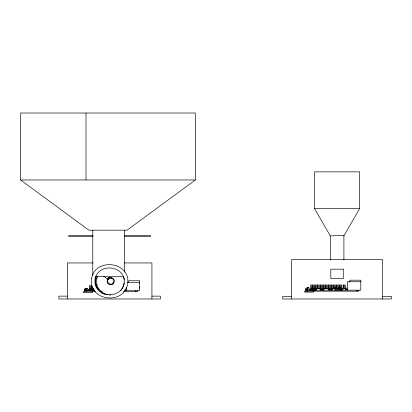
<?xml version="1.0" encoding="UTF-8"?>
<svg xmlns="http://www.w3.org/2000/svg" width="412" height="412" viewBox="0 0 412 412"><rect width="100%" height="100%" fill="white"/><g stroke="black" fill="none" stroke-linecap="round" stroke-linejoin="round"><path stroke-width="0.62" d="M124.017 284.105L122.797 287.535M94.992 278.352L95.527 276.596M96.501 276.55L95.934 278.301A14.338 13.905 -21.9 0 0 97.659 288.73L101.45 292.669A15.002 14.41 81.2 0 0 104.715 294.333M96.908 278.255L97.474 276.498M103.778 276.38L107.882 279.182L107.46 279.985A3.43 3.425 87.1 0 0 108.068 283.415L109.566 284.44A3.584 3.584 87.1 0 0 113.043 283.817L114.093 282.338A3.43 3.425 87.1 0 0 113.48 278.914L111.987 277.884A3.584 3.584 87.1 0 0 108.51 278.507C104.586 281.257 109.788 287.226 112.903 283.528M343.85 235.901L359.676 208.451L359.676 171.85L314.459 171.85L314.459 208.451L330.285 235.901M122.482 288.06L121.854 289.116A15.002 14.41 81.2 0 1 120.69 290.553M101.45 292.669L102.166 291.66M106.914 279.228L108.397 278.059L108.114 278.074M108.845 277.889L107.578 278.553M323.446 290.166L324.069 289.543L324.048 284.867L323.435 284.867L323.435 288.611M331.861 290.166L332.484 289.543L332.484 288.297L328.493 288.297L328.493 289.543L329.116 290.166M195.35 179.962L127.081 230.169L88.863 230.169L20.6 179.962L20.6 113.017L195.35 113.017L195.35 179.962L20.6 179.962M108.315 278.064L109.19 277.786L108.922 277.801M108.82 277.894L111.214 277.925M107.177 281.787L107.233 282.23M314.459 208.451L359.676 208.451M93.024 235.365L68.747 235.365L68.747 236.318L93.024 236.318M124.316 235.365L150.514 235.365L150.514 236.318L124.316 236.318M93.024 262.949L67.336 262.949L67.336 298.983M124.326 262.949L151.925 262.949L151.925 298.983M95.955 276.627L123.512 276.627M360.794 281.751L347.388 281.751L347.388 290.166M139.601 281.849L139.472 283.25M127.468 282.318L139.601 282.318M139.601 286.834L139.472 288.24M308.882 287.957L307.11 287.736L308.882 287.736L308.882 290.166M334.817 287.957L336.589 287.957M338.726 287.957L340.503 287.957M347.301 288.112L346.029 288.112L346.029 289.657M340.096 288.179L340.503 288.179M324.069 288.297L320.078 288.297L320.078 289.543L320.701 290.166M85.912 288.524L87.689 288.524M315.324 288.611L323.755 288.611L323.755 289.543L323.446 289.857L320.701 289.857L320.387 288.611M324.1 288.673L332.175 288.611L332.175 289.543L331.861 289.857L329.116 289.857L328.807 289.543L328.817 284.867L328.204 284.867L328.204 288.611M332.484 288.611L335.172 288.611M336.151 288.611L338.839 288.611M340.111 288.611L342.017 288.611L342.017 289.646M315.484 289.234L316.71 289.234L316.71 290.166M338.968 289.543L337.176 289.543L337.176 290.166M340.158 289.543L343.175 289.543M345.38 289.543L347.584 289.543M125.289 290.11L126.391 290.11M305.858 290.166L360.794 290.166L360.794 280.191L349.881 280.191L349.881 282.06M84.666 290.733L94.853 290.733M124.28 290.733L139.601 290.733L139.601 280.757L128.688 280.757L128.688 282.627M95.491 291.732L83.42 291.732L83.42 292.664L92.458 292.664L92.458 291.732M123.435 291.732L137.665 291.732L137.665 290.733M67.336 296.14L58.88 296.14L58.88 298.983L160.386 298.983L160.386 296.14L151.925 296.14M291.598 296.367L282.75 296.367L282.75 298.983L391.4 298.983L391.4 296.367L382.552 296.367M111.657 278.105L112.074 278.337M107.444 294.786A15.002 14.41 81.2 0 1 102.423 292.623L98.633 288.678M100.966 291.464L102.397 292.618M382.552 298.983L382.552 259.596L291.598 259.596L291.598 298.983M358.857 290.166L358.857 291.166L304.612 291.166L304.612 292.103L313.656 292.103L313.656 291.166M356.988 290.166L356.988 291.166M345.797 290.166L345.797 288.611L342.619 288.611L342.619 290.166M345.308 288.611L345.308 284.867L344.695 284.867L344.695 288.611M343.912 259.998L343.912 235.659L338.267 235.602L330.465 235.901L330.465 260.06M343.716 288.611L343.716 284.867L343.108 284.867L343.108 288.611M341.527 288.611L341.527 284.867L340.915 284.867L340.915 288.611M341.522 289.543L341.522 290.166M340.503 290.166L340.503 287.736L338.726 287.736L338.726 290.166M340.276 287.957L340.276 290.166M339.936 287.983L339.936 284.867L339.328 284.867L339.328 287.983M339.246 287.736L339.246 290.166M338.35 288.611L338.35 284.867L337.737 284.867L337.737 288.611M336.758 288.611L336.758 284.867L336.151 284.867L336.151 287.983M336.589 290.166L336.589 287.736L334.817 287.736L334.817 290.166M335.332 287.736L335.332 290.166M335.172 287.983L335.172 284.867L334.559 284.867L334.559 288.611M333.581 288.611L333.581 284.867L332.973 284.867L332.973 288.611M331.995 288.611L331.995 284.867L331.382 284.867L331.382 288.611M330.403 288.611L330.403 284.867L329.796 284.867L329.796 288.611M327.226 288.611L327.226 284.867L326.613 284.867L326.613 288.611M325.64 288.611L325.64 284.867L325.027 284.867L325.027 288.611M322.462 288.611L322.462 284.867L321.849 284.867L321.849 288.611M320.871 288.611L320.871 284.867L320.258 284.867L320.258 288.611M319.285 288.611L319.285 284.867L318.672 284.867L318.672 288.611M317.693 288.611L317.693 284.867L317.08 284.867L317.08 288.611M316.102 288.611L316.102 284.867L315.494 284.867L315.494 288.611M315.18 289.543L315.18 290.166M314.516 287.983L314.516 284.867L313.903 284.867L313.903 287.983M312.924 287.983L312.924 284.867L312.317 284.867L312.317 287.983M311.338 287.983L311.338 284.867L310.725 284.867L310.725 288.611M310.236 288.611L310.236 289.646M309.973 289.234L309.973 290.166M307.733 290.166L307.733 291.166M307.625 287.736L307.625 290.166M307.419 290.166L307.419 288.112L306.173 288.112L306.173 289.651M306.482 290.166L306.482 289.42L305.858 289.42L305.858 291.166M305.735 288.359L305.735 289.919M135.795 290.733L135.795 291.732M126.19 287.725L126.19 290.733M124.465 230.169L124.465 272.172M93.982 290.11L93.982 290.733M92.788 230.169L92.788 275.355M92.71 286.68L92.71 289.173M91.732 289.173L91.732 285.434L91.119 285.434L91.119 289.173M90.146 289.173L90.146 285.434L89.533 285.434L89.533 289.173M89.306 290.11L89.306 290.733M88.781 289.796L88.781 290.733M87.689 290.733L87.689 288.302L85.912 288.302L85.912 290.733M86.535 290.733L86.535 291.732M86.427 288.302L86.427 290.733M86.226 290.733L86.226 288.678L84.98 288.678L84.98 290.733M86.015 113.017L86.015 179.962M85.289 290.733L85.289 289.986L84.666 289.986L84.666 291.732M84.542 288.925L84.542 290.486M314.619 290.166A0.999 0.999 0 0 0 315.618 289.173A0.999 0.999 0 0 0 314.619 288.173L311.065 288.173A0.999 0.999 0 0 0 310.071 289.173A0.999 0.999 0 0 0 311.065 290.166M98.659 288.678A14.338 13.905 -21.9 0 1 96.933 278.249M124.218 282.91A14.338 13.946 2.3 0 1 124.017 284.105M123.621 276.957A14.338 13.946 2.3 0 1 124.254 279.903M110.452 295.1A15.002 14.41 81.2 0 1 109.242 295.054M97.69 288.73A14.338 13.905 -21.9 0 1 95.96 278.301M94.291 290.233A0.999 0.999 0 0 1 93.426 290.733M93.684 288.771A0.999 0.999 0 0 0 93.426 288.74L89.873 288.74A0.999 0.999 0 0 0 88.874 289.734A0.999 0.999 0 0 0 89.873 290.733M94.183 290.172A0.875 0.875 0 0 1 93.426 290.609L89.873 290.609A0.875 0.875 0 0 1 89.002 289.734A0.875 0.875 0 0 1 89.873 288.863L93.426 288.863A0.875 0.875 0 0 1 93.653 288.894M91.572 278.363C87.694 300.549 123.59 305.74 127.596 284.239C131.48 262.047 95.584 256.856 91.572 278.363M95.167 278.945C92.056 296.712 120.793 300.868 124.007 283.652C127.112 265.889 98.375 261.733 95.167 278.945M89.353 289.579C92.921 292.02 97.623 288.034 89.353 289.579M310.545 289.013C314.114 291.459 318.816 287.468 310.545 289.013M108.253 279.434L107.882 280.139A2.992 2.987 87.1 0 0 108.418 283.126L109.721 284.017A3.126 3.121 87.1 0 0 112.754 283.477L113.666 282.184A2.992 2.987 87.1 0 0 113.135 279.202L111.832 278.306A3.126 3.121 87.1 0 0 108.799 278.847L108.253 279.434M343.263 269.18L330.795 269.18L330.795 278.533L343.263 278.533L343.263 269.18M314.619 288.297L311.065 288.297A0.875 0.875 0 0 0 310.195 289.173A0.875 0.875 0 0 0 311.065 290.043L314.619 290.043A0.875 0.875 0 0 0 315.494 289.173A0.875 0.875 0 0 0 314.619 288.297M323.446 288.92L320.701 288.92L320.701 289.234L323.446 289.234L323.446 288.92M331.861 288.92L329.116 288.92L329.116 289.234L331.861 289.234L331.861 288.92"/></g></svg>
